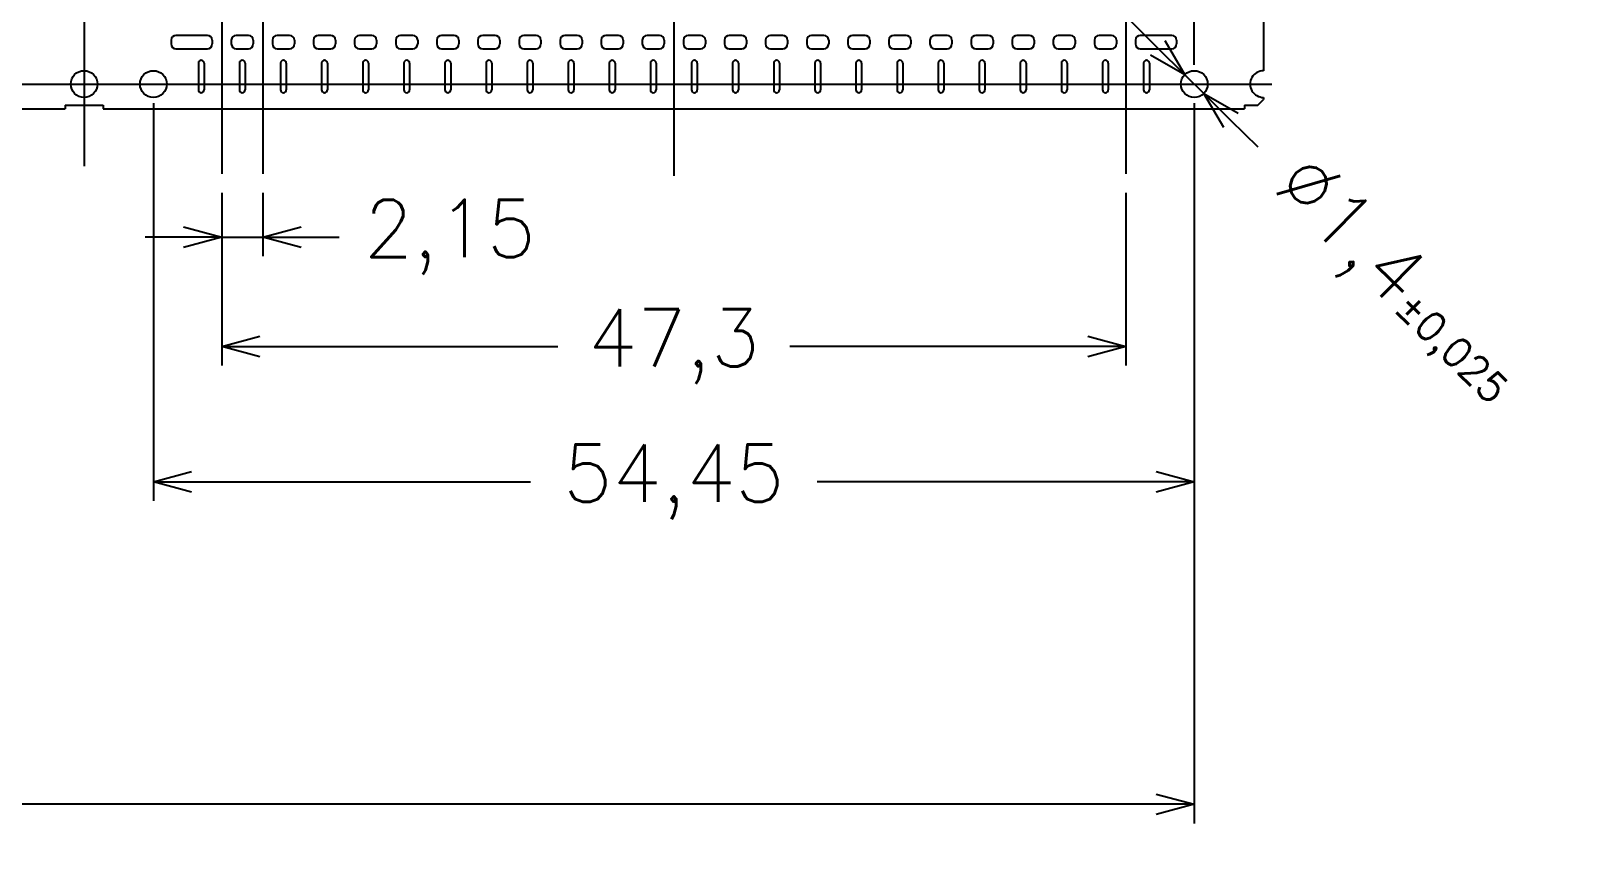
# Model space of a CAD drawing. Header units: millimetres. Extents: x -992 to 1678, y 98 to 1000.
# Drawn here: x -721 to -639.7, y 818.8 to 861.2 of the extents above; entities that cross this region are included whole.
import ezdxf

# ---------------------------------------------------------------- set-up
doc = ezdxf.new("R2010")
doc.units = ezdxf.units.MM
doc.header["$PDMODE"] = 3
doc.header["$PDSIZE"] = -1
doc.linetypes.add('CENTER', pattern=[10.16, 6.35, -1.27, 1.27, -1.27])
doc.layers.get('DEFPOINTS').update_dxf_attribs({"color": 10})
for name, color, linetype in [('1', 3, 'Continuous'), ('CEN', 8, 'CENTER'), ('DIM', 7, 'Continuous')]:
    doc.layers.add(name, color=color, linetype=linetype)
doc.styles.add('SIMPLEX', font='simplex')
doc.styles.get("Standard").update_dxf_attribs({"font": 'txt.shx', "bigfont": 'chineset.shx'})
doc.dimstyles.new('ISO-25', dxfattribs={"dimtxt": 2.5, "dimasz": 2.5, "dimexe": 1.25, "dimexo": 0.625, "dimtad": 1, "dimtxsty": 'Standard', "dimcen": 2.5, "dimadec": 0, "dimazin": 0, "dimtfac": 1, "dimtmove": 0, "dimatfit": 3, "dimfxl": 0, "dimarcsym": 0})

# ---------------------------------------------------------------- blocks, each defined once
blk = doc.blocks.new('_OPEN30')
at = {"color": 0, "linetype": 'ByBlock'}
for p, q in [((-1, 0.268), (0, 0)), ((0, 0), (-1, -0.268)), ((0, 0), (-1, 0))]:
    blk.add_line(p, q, dxfattribs=at)
blk = doc.blocks.new('*D21')
at = {"layer": 'DEFPOINTS', "color": 0}
for p in [(-714.624, 858.416), (-660.174, 858.416), (-660.174, 837.596)]:
    blk.add_point(p, dxfattribs=at)
at = {"layer": 'DIM', "color": 0, "lineweight": -2}
for p, q in [((-714.624, 857.416), (-714.624, 836.596)), ((-660.174, 857.416), (-660.174, 836.596)), ((-712.624, 837.596), (-694.899, 837.596)), ((-662.174, 837.596), (-679.899, 837.596))]:
    blk.add_line(p, q, dxfattribs=at)
at = {"layer": 'DIM', "color": 0, "lineweight": -2, "xscale": 2, "yscale": 2, "zscale": 2, "rotation": 180}
blk.add_blockref('_OPEN30', (-714.624, 837.596), dxfattribs=at)
at = {"layer": 'DIM', "color": 0, "lineweight": -2, "xscale": 2, "yscale": 2, "zscale": 2}
blk.add_blockref('_OPEN30', (-660.174, 837.596), dxfattribs=at)
at = {"layer": 'DIM', "color": 0, "insert": (-687.399, 837.596), "char_height": 3, "attachment_point": 5, "style": 'SIMPLEX'}
blk.add_mtext('54,45', dxfattribs=at)
blk = doc.blocks.new('*D22')
at = {"layer": 'DEFPOINTS', "color": 0}
for p in [(-711.049, 853.716), (-708.899, 853.716), (-708.899, 850.403)]:
    blk.add_point(p, dxfattribs=at)
at = {"layer": 'DIM', "color": 0, "lineweight": -2}
for p, q in [((-711.049, 852.716), (-711.049, 849.403)), ((-708.899, 852.716), (-708.899, 849.403)), ((-713.049, 850.403), (-715.049, 850.403)), ((-711.049, 850.403), (-708.899, 850.403)), ((-706.899, 850.403), (-704.899, 850.403))]:
    blk.add_line(p, q, dxfattribs=at)
at = {"layer": 'DIM', "color": 0, "lineweight": -2, "xscale": 2, "yscale": 2, "zscale": 2}
blk.add_blockref('_OPEN30', (-711.049, 850.403), dxfattribs=at)
at = {"layer": 'DIM', "color": 0, "lineweight": -2, "xscale": 2, "yscale": 2, "zscale": 2, "rotation": 180}
blk.add_blockref('_OPEN30', (-708.899, 850.403), dxfattribs=at)
at = {"layer": 'DIM', "color": 0, "insert": (-699.113, 850.403), "char_height": 3, "attachment_point": 5, "style": 'SIMPLEX'}
blk.add_mtext('2,15', dxfattribs=at)
blk = doc.blocks.new('*D23')
at = {"layer": 'DEFPOINTS', "color": 0}
for p in [(-711.049, 853.716), (-663.749, 853.716), (-663.749, 844.684)]:
    blk.add_point(p, dxfattribs=at)
at = {"layer": 'DIM', "color": 0, "lineweight": -2}
for p, q in [((-711.049, 852.716), (-711.049, 843.684)), ((-663.749, 852.716), (-663.749, 843.684)), ((-709.049, 844.684), (-693.47, 844.684)), ((-665.749, 844.684), (-681.327, 844.684))]:
    blk.add_line(p, q, dxfattribs=at)
at = {"layer": 'DIM', "color": 0, "lineweight": -2, "xscale": 2, "yscale": 2, "zscale": 2, "rotation": 180}
blk.add_blockref('_OPEN30', (-711.049, 844.684), dxfattribs=at)
at = {"layer": 'DIM', "color": 0, "lineweight": -2, "xscale": 2, "yscale": 2, "zscale": 2}
blk.add_blockref('_OPEN30', (-663.749, 844.684), dxfattribs=at)
at = {"layer": 'DIM', "color": 0, "insert": (-687.399, 844.684), "char_height": 3, "attachment_point": 5, "style": 'SIMPLEX'}
blk.add_mtext('47,3', dxfattribs=at)
blk = doc.blocks.new('*D31')
at = {"layer": 'DEFPOINTS', "color": 0}
for p in [(-660.174, 942.797), (-718.249, 920.116), (-660.174, 858.416)]:
    blk.add_point(p, dxfattribs=at)
at = {"layer": 'DIM', "color": 0, "lineweight": -2}
for p, q in [((-718.249, 921.116), (-718.249, 943.797)), ((-660.174, 859.416), (-660.174, 943.797)), ((-716.249, 942.797), (-698.14, 942.797)), ((-662.174, 942.797), (-680.283, 942.797))]:
    blk.add_line(p, q, dxfattribs=at)
at = {"layer": 'DIM', "color": 0, "lineweight": -2, "xscale": 2, "yscale": 2, "zscale": 2, "rotation": 180}
blk.add_blockref('_OPEN30', (-718.249, 942.797), dxfattribs=at)
at = {"layer": 'DIM', "color": 0, "lineweight": -2, "xscale": 2, "yscale": 2, "zscale": 2}
blk.add_blockref('_OPEN30', (-660.174, 942.797), dxfattribs=at)
at = {"layer": 'DIM', "color": 0, "insert": (-689.211, 942.797), "char_height": 3, "attachment_point": 5, "style": 'SIMPLEX'}
blk.add_mtext('58,075', dxfattribs=at)
blk = doc.blocks.new('*D34')
at = {"layer": 'DEFPOINTS', "color": 0}
for p in [(-899.724, 858.416), (-660.174, 858.416), (-899.724, 820.719)]:
    blk.add_point(p, dxfattribs=at)
at = {"layer": 'DIM', "color": 0, "lineweight": -2}
for p, q in [((-899.724, 857.416), (-899.724, 819.719)), ((-660.174, 857.416), (-660.174, 819.719)), ((-897.724, 820.719), (-788.877, 820.719)), ((-662.174, 820.719), (-771.02, 820.719))]:
    blk.add_line(p, q, dxfattribs=at)
at = {"layer": 'DIM', "color": 0, "lineweight": -2, "xscale": 2, "yscale": 2, "zscale": 2, "rotation": 180}
blk.add_blockref('_OPEN30', (-899.724, 820.719), dxfattribs=at)
at = {"layer": 'DIM', "color": 0, "lineweight": -2, "xscale": 2, "yscale": 2, "zscale": 2}
blk.add_blockref('_OPEN30', (-660.174, 820.719), dxfattribs=at)
at = {"layer": 'DIM', "color": 0, "insert": (-779.949, 820.719), "char_height": 3, "attachment_point": 5, "style": 'SIMPLEX'}
blk.add_mtext('239,55', dxfattribs=at)
blk = doc.blocks.new('*D100')
at = {"layer": 'DEFPOINTS', "color": 0}
for p in [(-660.671, 858.909), (-659.676, 857.924)]:
    blk.add_point(p, dxfattribs=at)
at = {"layer": 'DIM', "color": 0, "lineweight": -2}
for p, q in [((-662.092, 860.317), (-663.513, 861.724)), ((-660.671, 858.909), (-659.676, 857.924)), ((-656.835, 855.109), (-658.256, 856.516))]:
    blk.add_line(p, q, dxfattribs=at)
at = {"layer": 'DIM', "color": 0, "lineweight": -2, "xscale": 2, "yscale": 2, "zscale": 2}
for p, rotation in [((-660.671, 858.909), 315.267761548659), ((-659.676, 857.924), 135.267761548659)]:
    blk.add_blockref('_OPEN30', p, dxfattribs=dict(at, rotation=rotation))
at = {"layer": 'DIM', "color": 0, "insert": (-649.68, 848.02), "char_height": 3, "attachment_point": 5, "rotation": 315.26776, "style": 'SIMPLEX'}
blk.add_mtext('∅1,4{\\H1.500000;±0,025}', dxfattribs=at)

msp = doc.modelspace()

# ---------------------------------------------------------------- linework, layer by layer
at = {"layer": '1', "linetype": 'ByBlock'}
for p, q in [((-656.5486804, 861.94140189), (-656.5486804, 859.11640189)), ((-711.7986804, 860.96640189), (-713.4486804, 860.96640189)), ((-709.6486804, 860.96640189), (-710.2986804, 860.96640189)), ((-707.4986804, 860.96640189), (-708.1486804, 860.96640189)), ((-705.3486804, 860.96640189), (-705.9986804, 860.96640189)), ((-703.1986804, 860.96640189), (-703.8486804, 860.96640189)), ((-701.0486804, 860.96640189), (-701.6986804, 860.96640189)), ((-698.8986804, 860.96640189), (-699.5486804, 860.96640189)), ((-696.7486804, 860.96640189), (-697.3986804, 860.96640189)), ((-694.5986804, 860.96640189), (-695.2486804, 860.96640189)), ((-692.4486804, 860.96640189), (-693.0986804, 860.96640189)), ((-690.2986804, 860.96640189), (-690.9486804, 860.96640189)), ((-688.1486804, 860.96640189), (-688.7986804, 860.96640189)), ((-685.9986804, 860.96640189), (-686.6486804, 860.96640189)), ((-683.8486804, 860.96640189), (-684.4986804, 860.96640189)), ((-681.6986804, 860.96640189), (-682.3486804, 860.96640189)), ((-679.5486804, 860.96640189), (-680.1986804, 860.96640189)), ((-677.3986804, 860.96640189), (-678.0486804, 860.96640189)), ((-675.2486804, 860.96640189), (-675.8986804, 860.96640189)), ((-673.0986804, 860.96640189), (-673.7486804, 860.96640189)), ((-670.9486804, 860.96640189), (-671.5986804, 860.96640189)), ((-668.7986804, 860.96640189), (-669.4486804, 860.96640189)), ((-666.6486804, 860.96640189), (-667.2986804, 860.96640189)), ((-664.4986804, 860.96640189), (-665.1486804, 860.96640189)), ((-661.3486804, 860.96640189), (-662.9986804, 860.96640189)), ((-711.5486804, 860.71640189), (-711.5486804, 860.51640189)), ((-710.5486804, 860.71640189), (-710.5486804, 860.51640189)), ((-709.3986804, 860.71640189), (-709.3986804, 860.51640189)), ((-708.3986804, 860.71640189), (-708.3986804, 860.51640189)), ((-707.2486804, 860.71640189), (-707.2486804, 860.51640189)), ((-706.2486804, 860.71640189), (-706.2486804, 860.51640189)), ((-705.0986804, 860.71640189), (-705.0986804, 860.51640189)), ((-704.0986804, 860.71640189), (-704.0986804, 860.51640189)), ((-702.9486804, 860.71640189), (-702.9486804, 860.51640189)), ((-701.9486804, 860.71640189), (-701.9486804, 860.51640189)), ((-700.7986804, 860.71640189), (-700.7986804, 860.51640189)), ((-699.7986804, 860.71640189), (-699.7986804, 860.51640189)), ((-698.6486804, 860.71640189), (-698.6486804, 860.51640189)), ((-697.6486804, 860.71640189), (-697.6486804, 860.51640189)), ((-696.4986804, 860.71640189), (-696.4986804, 860.51640189)), ((-695.4986804, 860.71640189), (-695.4986804, 860.51640189)), ((-694.3486804, 860.71640189), (-694.3486804, 860.51640189)), ((-693.3486804, 860.71640189), (-693.3486804, 860.51640189)), ((-692.1986804, 860.71640189), (-692.1986804, 860.51640189)), ((-691.1986804, 860.71640189), (-691.1986804, 860.51640189)), ((-690.0486804, 860.71640189), (-690.0486804, 860.51640189)), ((-689.0486804, 860.71640189), (-689.0486804, 860.51640189)), ((-687.8986804, 860.71640189), (-687.8986804, 860.51640189)), ((-686.8986804, 860.71640189), (-686.8986804, 860.51640189)), ((-685.7486804, 860.71640189), (-685.7486804, 860.51640189)), ((-684.7486804, 860.71640189), (-684.7486804, 860.51640189)), ((-683.5986804, 860.71640189), (-683.5986804, 860.51640189)), ((-682.5986804, 860.71640189), (-682.5986804, 860.51640189)), ((-681.4486804, 860.71640189), (-681.4486804, 860.51640189)), ((-680.4486804, 860.71640189), (-680.4486804, 860.51640189)), ((-679.2986804, 860.71640189), (-679.2986804, 860.51640189)), ((-678.2986804, 860.71640189), (-678.2986804, 860.51640189)), ((-677.1486804, 860.71640189), (-677.1486804, 860.51640189)), ((-676.1486804, 860.71640189), (-676.1486804, 860.51640189)), ((-674.9986804, 860.71640189), (-674.9986804, 860.51640189)), ((-673.9986804, 860.71640189), (-673.9986804, 860.51640189)), ((-672.8486804, 860.71640189), (-672.8486804, 860.51640189)), ((-671.8486804, 860.71640189), (-671.8486804, 860.51640189)), ((-670.6986804, 860.71640189), (-670.6986804, 860.51640189)), ((-669.6986804, 860.71640189), (-669.6986804, 860.51640189)), ((-668.5486804, 860.71640189), (-668.5486804, 860.51640189)), ((-667.5486804, 860.71640189), (-667.5486804, 860.51640189)), ((-666.3986804, 860.71640189), (-666.3986804, 860.51640189)), ((-665.3986804, 860.71640189), (-665.3986804, 860.51640189)), ((-664.2486804, 860.71640189), (-664.2486804, 860.51640189)), ((-663.2486804, 860.71640189), (-663.2486804, 860.51640189)), ((-661.0986804, 860.71640189), (-661.0986804, 860.51640189)), ((-656.8486804, 857.31640189), (-656.5486804, 857.61640189)), ((-656.5486804, 857.71640189), (-656.5486804, 857.61640189)), ((-749.0986804, 857.11640189), (-719.2486804, 857.11640189)), ((-717.2486804, 857.11640189), (-687.3986804, 857.11640189)), ((-687.3986804, 857.11640189), (-657.5486804, 857.11640189)), ((-662.0486804, 857.11640189), (-657.5486804, 857.11640189))]:
    msp.add_line(p, q, dxfattribs=at)
at = {"layer": '1'}
for p, q in [((-713.6986804, 860.71640189), (-713.6986804, 860.51640189)), ((-713.4486804, 860.26640189), (-711.7986804, 860.26640189)), ((-710.2986804, 860.26640189), (-709.6486804, 860.26640189)), ((-708.1486804, 860.26640189), (-707.4986804, 860.26640189)), ((-705.9986804, 860.26640189), (-705.3486804, 860.26640189)), ((-703.8486804, 860.26640189), (-703.1986804, 860.26640189)), ((-701.6986804, 860.26640189), (-701.0486804, 860.26640189)), ((-699.5486804, 860.26640189), (-698.8986804, 860.26640189)), ((-697.3986804, 860.26640189), (-696.7486804, 860.26640189)), ((-695.2486804, 860.26640189), (-694.5986804, 860.26640189)), ((-693.0986804, 860.26640189), (-692.4486804, 860.26640189)), ((-690.9486804, 860.26640189), (-690.2986804, 860.26640189)), ((-688.7986804, 860.26640189), (-688.1486804, 860.26640189)), ((-686.6486804, 860.26640189), (-685.9986804, 860.26640189)), ((-684.4986804, 860.26640189), (-683.8486804, 860.26640189)), ((-682.3486804, 860.26640189), (-681.6986804, 860.26640189)), ((-680.1986804, 860.26640189), (-679.5486804, 860.26640189)), ((-678.0486804, 860.26640189), (-677.3986804, 860.26640189)), ((-675.8986804, 860.26640189), (-675.2486804, 860.26640189)), ((-673.7486804, 860.26640189), (-673.0986804, 860.26640189)), ((-671.5986804, 860.26640189), (-670.9486804, 860.26640189)), ((-669.4486804, 860.26640189), (-668.7986804, 860.26640189)), ((-667.2986804, 860.26640189), (-666.6486804, 860.26640189)), ((-665.1486804, 860.26640189), (-664.4986804, 860.26640189)), ((-662.9986804, 860.26640189), (-661.3486804, 860.26640189)), ((-712.2736804, 859.51640189), (-712.2736804, 858.11640189)), ((-712.2736804, 859.51640189), (-712.2736804, 858.11640189)), ((-711.9736804, 859.51640189), (-711.9736804, 858.11640189)), ((-711.9736804, 859.51640189), (-711.9736804, 858.11640189)), ((-710.1236804, 859.51640189), (-710.1236804, 858.11640189)), ((-710.1236804, 859.51640189), (-710.1236804, 858.11640189)), ((-709.8236804, 859.51640189), (-709.8236804, 858.11640189)), ((-709.8236804, 859.51640189), (-709.8236804, 858.11640189)), ((-707.9736804, 859.51640189), (-707.9736804, 858.11640189)), ((-707.9736804, 859.51640189), (-707.9736804, 858.11640189)), ((-707.6736804, 859.51640189), (-707.6736804, 858.11640189)), ((-707.6736804, 859.51640189), (-707.6736804, 858.11640189)), ((-705.8236804, 859.51640189), (-705.8236804, 858.11640189)), ((-705.8236804, 859.51640189), (-705.8236804, 858.11640189)), ((-705.5236804, 859.51640189), (-705.5236804, 858.11640189)), ((-705.5236804, 859.51640189), (-705.5236804, 858.11640189)), ((-703.6736804, 859.51640189), (-703.6736804, 858.11640189)), ((-703.6736804, 859.51640189), (-703.6736804, 858.11640189)), ((-703.3736804, 859.51640189), (-703.3736804, 858.11640189)), ((-703.3736804, 859.51640189), (-703.3736804, 858.11640189)), ((-701.5236804, 859.51640189), (-701.5236804, 858.11640189)), ((-701.5236804, 859.51640189), (-701.5236804, 858.11640189)), ((-701.2236804, 859.51640189), (-701.2236804, 858.11640189)), ((-701.2236804, 859.51640189), (-701.2236804, 858.11640189)), ((-699.3736804, 859.51640189), (-699.3736804, 858.11640189)), ((-699.3736804, 859.51640189), (-699.3736804, 858.11640189)), ((-699.0736804, 859.51640189), (-699.0736804, 858.11640189)), ((-699.0736804, 859.51640189), (-699.0736804, 858.11640189)), ((-697.2236804, 859.51640189), (-697.2236804, 858.11640189)), ((-697.2236804, 859.51640189), (-697.2236804, 858.11640189)), ((-696.9236804, 859.51640189), (-696.9236804, 858.11640189)), ((-696.9236804, 859.51640189), (-696.9236804, 858.11640189)), ((-695.0736804, 859.51640189), (-695.0736804, 858.11640189)), ((-695.0736804, 859.51640189), (-695.0736804, 858.11640189)), ((-694.7736804, 859.51640189), (-694.7736804, 858.11640189)), ((-694.7736804, 859.51640189), (-694.7736804, 858.11640189)), ((-692.9236804, 859.51640189), (-692.9236804, 858.11640189)), ((-692.9236804, 859.51640189), (-692.9236804, 858.11640189)), ((-692.6236804, 859.51640189), (-692.6236804, 858.11640189)), ((-692.6236804, 859.51640189), (-692.6236804, 858.11640189)), ((-690.7736804, 859.51640189), (-690.7736804, 858.11640189)), ((-690.7736804, 859.51640189), (-690.7736804, 858.11640189)), ((-690.4736804, 859.51640189), (-690.4736804, 858.11640189)), ((-690.4736804, 859.51640189), (-690.4736804, 858.11640189)), ((-688.6236804, 859.51640189), (-688.6236804, 858.11640189)), ((-688.6236804, 859.51640189), (-688.6236804, 858.11640189)), ((-688.3236804, 859.51640189), (-688.3236804, 858.11640189)), ((-688.3236804, 859.51640189), (-688.3236804, 858.11640189)), ((-686.4736804, 859.51640189), (-686.4736804, 858.11640189)), ((-686.4736804, 859.51640189), (-686.4736804, 858.11640189)), ((-686.1736804, 859.51640189), (-686.1736804, 858.11640189)), ((-686.1736804, 859.51640189), (-686.1736804, 858.11640189)), ((-684.3236804, 859.51640189), (-684.3236804, 858.11640189)), ((-684.3236804, 859.51640189), (-684.3236804, 858.11640189)), ((-684.0236804, 859.51640189), (-684.0236804, 858.11640189)), ((-684.0236804, 859.51640189), (-684.0236804, 858.11640189)), ((-682.1736804, 859.51640189), (-682.1736804, 858.11640189)), ((-682.1736804, 859.51640189), (-682.1736804, 858.11640189)), ((-681.8736804, 859.51640189), (-681.8736804, 858.11640189)), ((-681.8736804, 859.51640189), (-681.8736804, 858.11640189)), ((-680.0236804, 859.51640189), (-680.0236804, 858.11640189)), ((-680.0236804, 859.51640189), (-680.0236804, 858.11640189)), ((-679.7236804, 859.51640189), (-679.7236804, 858.11640189)), ((-679.7236804, 859.51640189), (-679.7236804, 858.11640189)), ((-677.8736804, 859.51640189), (-677.8736804, 858.11640189)), ((-677.8736804, 859.51640189), (-677.8736804, 858.11640189)), ((-677.5736804, 859.51640189), (-677.5736804, 858.11640189)), ((-677.5736804, 859.51640189), (-677.5736804, 858.11640189)), ((-675.7236804, 859.51640189), (-675.7236804, 858.11640189)), ((-675.7236804, 859.51640189), (-675.7236804, 858.11640189)), ((-675.4236804, 859.51640189), (-675.4236804, 858.11640189)), ((-675.4236804, 859.51640189), (-675.4236804, 858.11640189)), ((-673.5736804, 859.51640189), (-673.5736804, 858.11640189)), ((-673.5736804, 859.51640189), (-673.5736804, 858.11640189)), ((-673.2736804, 859.51640189), (-673.2736804, 858.11640189)), ((-673.2736804, 859.51640189), (-673.2736804, 858.11640189)), ((-671.4236804, 859.51640189), (-671.4236804, 858.11640189)), ((-671.4236804, 859.51640189), (-671.4236804, 858.11640189)), ((-671.1236804, 859.51640189), (-671.1236804, 858.11640189)), ((-671.1236804, 859.51640189), (-671.1236804, 858.11640189)), ((-669.2736804, 859.51640189), (-669.2736804, 858.11640189)), ((-669.2736804, 859.51640189), (-669.2736804, 858.11640189)), ((-668.9736804, 859.51640189), (-668.9736804, 858.11640189)), ((-668.9736804, 859.51640189), (-668.9736804, 858.11640189)), ((-667.1236804, 859.51640189), (-667.1236804, 858.11640189)), ((-667.1236804, 859.51640189), (-667.1236804, 858.11640189)), ((-666.8236804, 859.51640189), (-666.8236804, 858.11640189)), ((-666.8236804, 859.51640189), (-666.8236804, 858.11640189)), ((-664.9736804, 859.51640189), (-664.9736804, 858.11640189)), ((-664.9736804, 859.51640189), (-664.9736804, 858.11640189)), ((-664.6736804, 859.51640189), (-664.6736804, 858.11640189)), ((-664.6736804, 859.51640189), (-664.6736804, 858.11640189)), ((-662.8236804, 859.51640189), (-662.8236804, 858.11640189)), ((-662.8236804, 859.51640189), (-662.8236804, 858.11640189)), ((-662.5236804, 859.51640189), (-662.5236804, 858.11640189)), ((-662.5236804, 859.51640189), (-662.5236804, 858.11640189)), ((-719.2486804, 857.31640189), (-718.2486804, 857.31640189)), ((-719.2486804, 857.31640189), (-719.2486804, 857.11640189)), ((-718.2486804, 857.31640189), (-717.2486804, 857.31640189)), ((-717.2486804, 857.31640189), (-717.2486804, 857.11640189)), ((-657.5486804, 857.31640189), (-656.8486804, 857.31640189)), ((-657.5486804, 857.31640189), (-657.5486804, 857.11640189))]:
    msp.add_line(p, q, dxfattribs=at)
for centre in [(-718.2486804, 858.41640189), (-714.6236804, 858.41640189), (-660.1736804, 858.41640189)]:
    msp.add_circle(centre, 0.7, dxfattribs=at)
for centre, radius, start, end in [((-713.4486804, 860.71640189), 0.25, 90, 180), ((-713.4486804, 860.51640189), 0.25, 180, 270), ((-712.1236804, 859.51640189), 0.15, 0, 180), ((-712.1236804, 859.51640189), 0.15, 0, 180), ((-709.9736804, 859.51640189), 0.15, 0, 180), ((-709.9736804, 859.51640189), 0.15, 0, 180), ((-707.8236804, 859.51640189), 0.15, 0, 180), ((-707.8236804, 859.51640189), 0.15, 0, 180), ((-705.6736804, 859.51640189), 0.15, 0, 180), ((-705.6736804, 859.51640189), 0.15, 0, 180), ((-703.5236804, 859.51640189), 0.15, 0, 180), ((-703.5236804, 859.51640189), 0.15, 0, 180), ((-701.3736804, 859.51640189), 0.15, 0, 180), ((-701.3736804, 859.51640189), 0.15, 0, 180), ((-699.2236804, 859.51640189), 0.15, 0, 180), ((-699.2236804, 859.51640189), 0.15, 0, 180), ((-697.0736804, 859.51640189), 0.15, 0, 180), ((-697.0736804, 859.51640189), 0.15, 0, 180), ((-694.9236804, 859.51640189), 0.15, 0, 180), ((-694.9236804, 859.51640189), 0.15, 0, 180), ((-692.7736804, 859.51640189), 0.15, 0, 180), ((-692.7736804, 859.51640189), 0.15, 0, 180), ((-690.6236804, 859.51640189), 0.15, 0, 180), ((-690.6236804, 859.51640189), 0.15, 0, 180), ((-688.4736804, 859.51640189), 0.15, 0, 180), ((-688.4736804, 859.51640189), 0.15, 0, 180), ((-686.3236804, 859.51640189), 0.15, 0, 180), ((-686.3236804, 859.51640189), 0.15, 0, 180), ((-684.1736804, 859.51640189), 0.15, 0, 180), ((-684.1736804, 859.51640189), 0.15, 0, 180), ((-682.0236804, 859.51640189), 0.15, 0, 180), ((-682.0236804, 859.51640189), 0.15, 0, 180), ((-679.8736804, 859.51640189), 0.15, 0, 180), ((-679.8736804, 859.51640189), 0.15, 0, 180), ((-677.7236804, 859.51640189), 0.15, 0, 180), ((-677.7236804, 859.51640189), 0.15, 0, 180), ((-675.5736804, 859.51640189), 0.15, 0, 180), ((-675.5736804, 859.51640189), 0.15, 0, 180), ((-673.4236804, 859.51640189), 0.15, 0, 180), ((-673.4236804, 859.51640189), 0.15, 0, 180), ((-671.2736804, 859.51640189), 0.15, 0, 180), ((-671.2736804, 859.51640189), 0.15, 0, 180), ((-669.1236804, 859.51640189), 0.15, 0, 180), ((-669.1236804, 859.51640189), 0.15, 0, 180), ((-666.9736804, 859.51640189), 0.15, 0, 180), ((-666.9736804, 859.51640189), 0.15, 0, 180), ((-664.8236804, 859.51640189), 0.15, 0, 180), ((-664.8236804, 859.51640189), 0.15, 0, 180), ((-662.6736804, 859.51640189), 0.15, 0, 180), ((-662.6736804, 859.51640189), 0.15, 0, 180), ((-656.5486804, 858.41640189), 0.7, 89.9999999999, 270.0000000001), ((-712.1236804, 858.11640189), 0.15, 180, 0), ((-712.1236804, 858.11640189), 0.15, 180, 0), ((-709.9736804, 858.11640189), 0.15, 180, 0), ((-709.9736804, 858.11640189), 0.15, 180, 0), ((-707.8236804, 858.11640189), 0.15, 180, 0), ((-707.8236804, 858.11640189), 0.15, 180, 0), ((-705.6736804, 858.11640189), 0.15, 180, 0), ((-705.6736804, 858.11640189), 0.15, 180, 0), ((-703.5236804, 858.11640189), 0.15, 180, 0), ((-703.5236804, 858.11640189), 0.15, 180, 0), ((-701.3736804, 858.11640189), 0.15, 180, 0), ((-701.3736804, 858.11640189), 0.15, 180, 0), ((-699.2236804, 858.11640189), 0.15, 180, 0), ((-699.2236804, 858.11640189), 0.15, 180, 0), ((-697.0736804, 858.11640189), 0.15, 180, 0), ((-697.0736804, 858.11640189), 0.15, 180, 0), ((-694.9236804, 858.11640189), 0.15, 180, 0), ((-694.9236804, 858.11640189), 0.15, 180, 0), ((-692.7736804, 858.11640189), 0.15, 180, 0), ((-692.7736804, 858.11640189), 0.15, 180, 0), ((-690.6236804, 858.11640189), 0.15, 180, 0), ((-690.6236804, 858.11640189), 0.15, 180, 0), ((-688.4736804, 858.11640189), 0.15, 180, 0), ((-688.4736804, 858.11640189), 0.15, 180, 0), ((-686.3236804, 858.11640189), 0.15, 180, 0), ((-686.3236804, 858.11640189), 0.15, 180, 0), ((-684.1736804, 858.11640189), 0.15, 180, 0), ((-684.1736804, 858.11640189), 0.15, 180, 0), ((-682.0236804, 858.11640189), 0.15, 180, 0), ((-682.0236804, 858.11640189), 0.15, 180, 0), ((-679.8736804, 858.11640189), 0.15, 180, 0), ((-679.8736804, 858.11640189), 0.15, 180, 0), ((-677.7236804, 858.11640189), 0.15, 180, 0), ((-677.7236804, 858.11640189), 0.15, 180, 0), ((-675.5736804, 858.11640189), 0.15, 180, 0), ((-675.5736804, 858.11640189), 0.15, 180, 0), ((-673.4236804, 858.11640189), 0.15, 180, 0), ((-673.4236804, 858.11640189), 0.15, 180, 0), ((-671.2736804, 858.11640189), 0.15, 180, 0), ((-671.2736804, 858.11640189), 0.15, 180, 0), ((-669.1236804, 858.11640189), 0.15, 180, 0), ((-669.1236804, 858.11640189), 0.15, 180, 0), ((-666.9736804, 858.11640189), 0.15, 180, 0), ((-666.9736804, 858.11640189), 0.15, 180, 0), ((-664.8236804, 858.11640189), 0.15, 180, 0), ((-664.8236804, 858.11640189), 0.15, 180, 0), ((-662.6736804, 858.11640189), 0.15, 180, 0), ((-662.6736804, 858.11640189), 0.15, 180, 0)]:
    msp.add_arc(centre, radius, start, end, dxfattribs=at)
at = {"layer": '1', "linetype": 'ByBlock'}
for centre, start, end in [((-711.7986804, 860.71640189), 360, 90), ((-710.2986804, 860.71640189), 90, 180), ((-709.6486804, 860.71640189), 360, 90), ((-708.1486804, 860.71640189), 90, 180), ((-707.4986804, 860.71640189), 360, 90), ((-705.9986804, 860.71640189), 90, 180), ((-705.3486804, 860.71640189), 360, 90), ((-703.8486804, 860.71640189), 90, 180), ((-703.1986804, 860.71640189), 360, 90), ((-701.6986804, 860.71640189), 90, 180), ((-701.0486804, 860.71640189), 360, 90), ((-699.5486804, 860.71640189), 90, 180), ((-698.8986804, 860.71640189), 360, 90), ((-697.3986804, 860.71640189), 90, 180), ((-696.7486804, 860.71640189), 360, 90), ((-695.2486804, 860.71640189), 90, 180), ((-694.5986804, 860.71640189), 360, 90), ((-693.0986804, 860.71640189), 90, 180), ((-692.4486804, 860.71640189), 360, 90), ((-690.9486804, 860.71640189), 90, 180), ((-690.2986804, 860.71640189), 360, 90), ((-688.7986804, 860.71640189), 90, 180), ((-688.1486804, 860.71640189), 360, 90), ((-686.6486804, 860.71640189), 90, 180), ((-685.9986804, 860.71640189), 360, 90), ((-684.4986804, 860.71640189), 90, 180), ((-683.8486804, 860.71640189), 360, 90), ((-682.3486804, 860.71640189), 90, 180), ((-681.6986804, 860.71640189), 360, 90), ((-680.1986804, 860.71640189), 90, 180), ((-679.5486804, 860.71640189), 360, 90), ((-678.0486804, 860.71640189), 90, 180), ((-677.3986804, 860.71640189), 360, 90), ((-675.8986804, 860.71640189), 90, 180), ((-675.2486804, 860.71640189), 360, 90), ((-673.7486804, 860.71640189), 90, 180), ((-673.0986804, 860.71640189), 360, 90), ((-671.5986804, 860.71640189), 90, 180), ((-670.9486804, 860.71640189), 360, 90), ((-669.4486804, 860.71640189), 90, 180), ((-668.7986804, 860.71640189), 360, 90), ((-667.2986804, 860.71640189), 90, 180), ((-666.6486804, 860.71640189), 360, 90), ((-665.1486804, 860.71640189), 90, 180), ((-664.4986804, 860.71640189), 360, 90), ((-662.9986804, 860.71640189), 90, 180), ((-661.3486804, 860.71640189), 360, 90), ((-711.7986804, 860.51640189), 270, 360), ((-710.2986804, 860.51640189), 180, 270), ((-709.6486804, 860.51640189), 270, 360), ((-708.1486804, 860.51640189), 180, 270), ((-707.4986804, 860.51640189), 270, 360), ((-705.9986804, 860.51640189), 180, 270), ((-705.3486804, 860.51640189), 270, 360), ((-703.8486804, 860.51640189), 180, 270), ((-703.1986804, 860.51640189), 270, 360), ((-701.6986804, 860.51640189), 180, 270), ((-701.0486804, 860.51640189), 270, 360), ((-699.5486804, 860.51640189), 180, 270), ((-698.8986804, 860.51640189), 270, 360), ((-697.3986804, 860.51640189), 180, 270), ((-696.7486804, 860.51640189), 270, 360), ((-695.2486804, 860.51640189), 180, 270), ((-694.5986804, 860.51640189), 270, 360), ((-693.0986804, 860.51640189), 180, 270), ((-692.4486804, 860.51640189), 270, 360), ((-690.9486804, 860.51640189), 180, 270), ((-690.2986804, 860.51640189), 270, 360), ((-688.7986804, 860.51640189), 180, 270), ((-688.1486804, 860.51640189), 270, 360), ((-686.6486804, 860.51640189), 180, 270), ((-685.9986804, 860.51640189), 270, 360), ((-684.4986804, 860.51640189), 180, 270), ((-683.8486804, 860.51640189), 270, 360), ((-682.3486804, 860.51640189), 180, 270), ((-681.6986804, 860.51640189), 270, 360), ((-680.1986804, 860.51640189), 180, 270), ((-679.5486804, 860.51640189), 270, 360), ((-678.0486804, 860.51640189), 180, 270), ((-677.3986804, 860.51640189), 270, 360), ((-675.8986804, 860.51640189), 180, 270), ((-675.2486804, 860.51640189), 270, 360), ((-673.7486804, 860.51640189), 180, 270), ((-673.0986804, 860.51640189), 270, 360), ((-671.5986804, 860.51640189), 180, 270), ((-670.9486804, 860.51640189), 270, 360), ((-669.4486804, 860.51640189), 180, 270), ((-668.7986804, 860.51640189), 270, 360), ((-667.2986804, 860.51640189), 180, 270), ((-666.6486804, 860.51640189), 270, 360), ((-665.1486804, 860.51640189), 180, 270), ((-664.4986804, 860.51640189), 270, 360), ((-662.9986804, 860.51640189), 180, 270), ((-661.3486804, 860.51640189), 270, 360)]:
    msp.add_arc(centre, 0.25, start, end, dxfattribs=at)
at = {"layer": 'CEN', "linetype": 'ByBlock'}
for p, q in [((-711.0486804, 920.51640189), (-711.0486804, 853.71640189)), ((-708.8986804, 920.51640189), (-708.8986804, 853.71640189)), ((-687.3986804, 920.61640189), (-687.3986804, 853.61640189)), ((-663.7486804, 920.51640189), (-663.7486804, 853.71640189)), ((-718.2486804, 920.11640189), (-718.2486804, 854.11640189)), ((-718.2486804, 920.11640189), (-718.2486804, 854.11640189)), ((-718.2486804, 920.11640189), (-718.2486804, 854.11640189)), ((-904.7736804, 858.41640189), (-656.1236804, 858.41640189))]:
    msp.add_line(p, q, dxfattribs=at)

# ---------------------------------------------------------------- dimensions: what is measured, and where the dimension line sits
at = {"layer": 'DIM'}
for base, p1, p2, picture, middle in [((-660.1736803994, 942.7969729261), (-718.2486803994, 920.1164018862), (-660.1736803994, 858.4164018862), '*D31', (-689.2111803994, 942.7969729261)), ((-899.7236803994, 820.7191054108), (-660.1736803994, 858.4164018862), (-899.7236803994, 858.4164018862), '*D34', (-779.9486803994, 820.7191054108)), ((-660.1736803994, 837.5960476242), (-714.6236803994, 858.4164018862), (-660.1736803994, 858.4164018862), '*D21', (-687.3986803994, 837.5960476242)), ((-708.8986804, 850.40295123), (-711.0486804, 853.71640189), (-708.8986804, 853.71640189), '*D22', (-699.11296611, 850.40295123)), ((-663.7486803994, 844.6837053397), (-711.0486803994, 853.7164018862), (-663.7486803994, 853.7164018862), '*D23', (-687.3986803994, 844.6837053397))]:
    dim = msp.add_linear_dim(base=base, p1=p1, p2=p2, dimstyle='ISO-25', override={"dimtxt": 3, "dimasz": 2, "dimexe": 1, "dimexo": 1, "dimgap": 1.5, "dimtad": 0, "dimdec": 8, "dimtxsty": 'SIMPLEX', "dimblk1": 'OPEN30', "dimblk2": 'OPEN30', "dimsah": 1, "dimtp": 0.05, "dimtm": 0.05, "dimtfac": 0.5, "dimtdec": 8}, dxfattribs=at)
    dim.commit()
    dim.dimension.update_dxf_attribs({"geometry": picture, "text_midpoint": middle})
dim = msp.add_diameter_dim_2p(p1=(-660.67096291, 858.90905806), p2=(-659.67639789, 857.92374571), dimstyle='ISO-25', override={"dimtxt": 3, "dimasz": 2, "dimexe": 1, "dimexo": 1, "dimgap": 1.5, "dimtad": 0, "dimdec": 8, "dimtxsty": 'SIMPLEX', "dimblk1": 'OPEN30', "dimblk2": 'OPEN30', "dimsah": 1, "dimtol": 1, "dimtp": 0.025, "dimtm": 0.025, "dimtfac": 0.5, "dimtdec": 8}, dxfattribs=at)
dim.commit()
dim.dimension.update_dxf_attribs({"geometry": '*D100', "text_midpoint": (-649.6800046, 848.02035118)})

doc.saveas('drawing.dxf')
